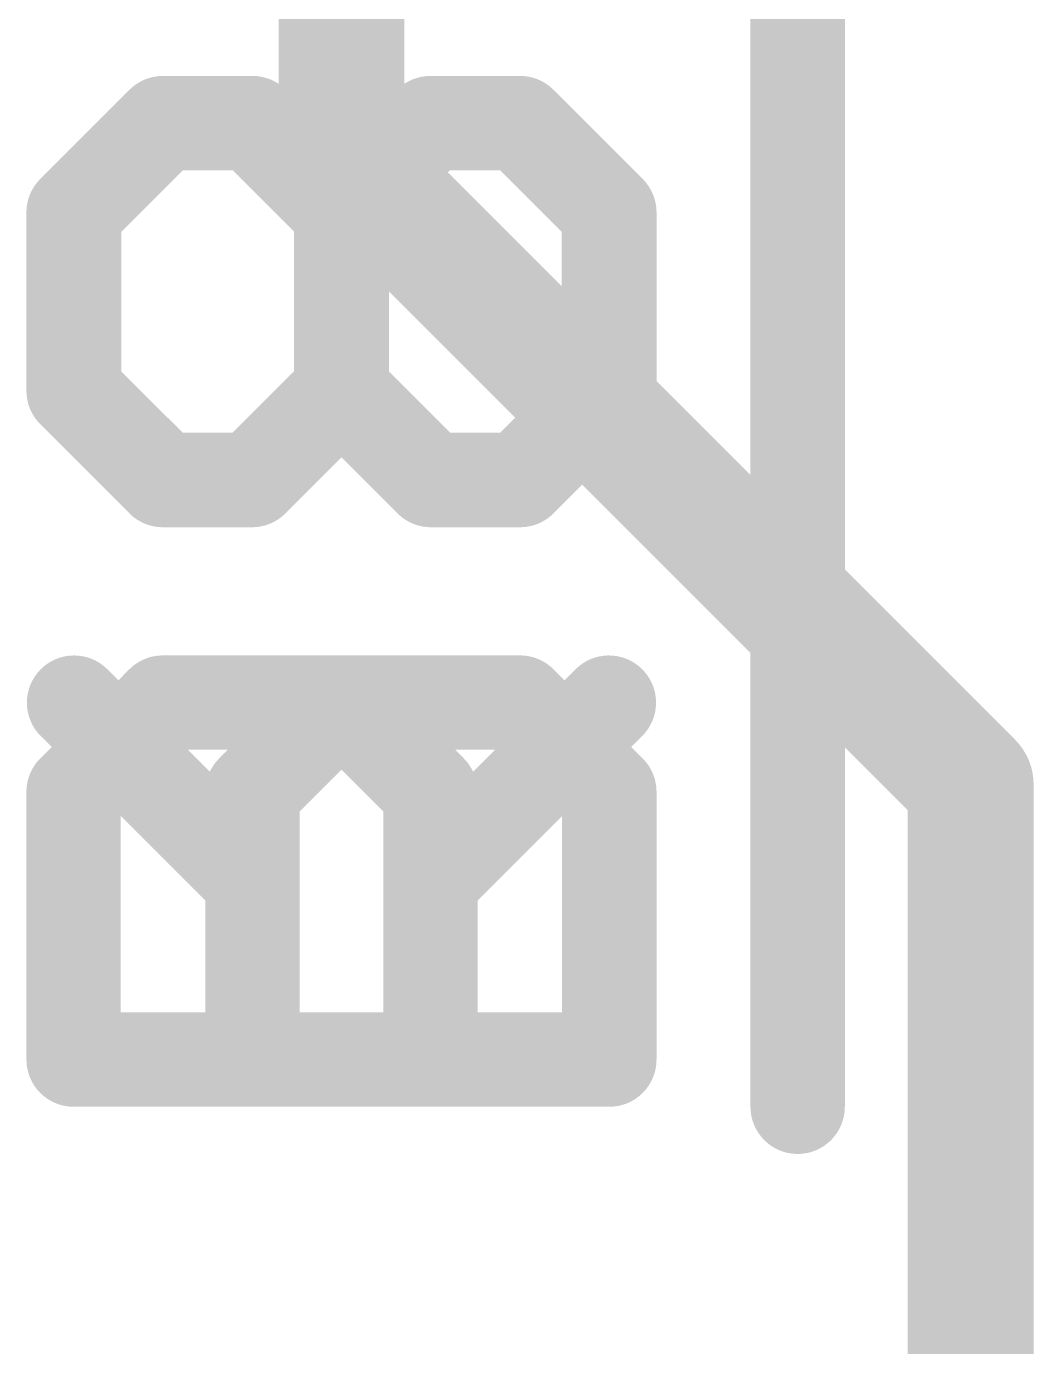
# Model space of a CAD drawing. Extents: x -33 to 74, y -18 to 36.
# Drawn here: x 8.381 to 10.008, y 29.826 to 31.958 of the extents above; entities that cross this region are included whole.
import ezdxf

# ---------------------------------------------------------------- set-up
doc = ezdxf.new("R2010")
doc.units = 0
for name, color, linetype in [('1', 12, 'CONTINUOUS'), ('21', 41, 'CONTINUOUS'), ('22', 40, 'CONTINUOUS')]:
    doc.layers.add(name, color=color, linetype=linetype)

msp = doc.modelspace()

# ---------------------------------------------------------------- linework, layer by layer
at = {"layer": '1', "const_width": 0.2032}
for points in [[(8.89, 31.75), (8.89, 34.29)], [(9.906, 30.734), (8.89, 31.75)], [(9.906, 28.79), (9.906, 30.734)]]:
    msp.add_lwpolyline(points, dxfattribs=at)
at = {"layer": '1', "const_width": 0.1016}
for points in [[(8.9259, 31.7859, 1), (8.8541, 31.7141)], [(8.8392, 31.75, 1), (8.9408, 31.75)], [(9.9568, 30.734, 1), (9.8552, 30.734)], [(9.8701, 30.6981, 1), (9.9419, 30.7699)]]:
    msp.add_lwpolyline(points, format="xyb", dxfattribs=at)
at = {"layer": '21', "const_width": 0.1524}
for points in [[(8.6015, 31.8014), (8.4575, 31.6573)], [(8.8896, 31.6573), (9.0337, 31.8014)], [(9.0337, 31.8014), (9.1777, 31.8014)], [(9.1777, 31.8014), (9.3218, 31.6573)], [(8.4575, 31.6573), (8.4575, 31.3692)], [(8.8896, 31.3692), (8.8896, 31.6573)], [(9.3218, 31.6573), (9.3218, 31.3692)], [(8.4575, 31.3692), (8.6015, 31.2252)], [(8.7456, 31.2252), (8.8896, 31.3692)], [(9.3218, 31.3692), (9.1777, 31.2252)], [(8.6015, 31.2252), (8.7456, 31.2252)], [(8.4575, 30.7218), (8.6015, 30.8659)], [(8.6015, 30.8659), (8.8896, 30.8659)], [(8.8896, 30.8659), (9.0337, 30.7218)], [(9.0337, 30.5778), (9.3218, 30.8659)], [(8.4575, 30.2896), (8.4575, 30.7218)], [(9.0337, 30.7218), (9.0337, 30.2896)], [(9.3218, 30.2896), (8.4575, 30.2896)]]:
    msp.add_lwpolyline(points, dxfattribs=at)
at = {"layer": '21', "const_width": 0.0762}
for points in [[(8.6285, 31.7744, 1), (8.5746, 31.8283)], [(9.0337, 31.8395, 1), (9.0337, 31.7633)], [(9.0606, 31.7744, 1), (9.0067, 31.8283)], [(9.2047, 31.8283, 1), (9.1508, 31.7744)], [(9.1777, 31.7633, 1), (9.1777, 31.8395)], [(8.4305, 31.6843, 1), (8.4844, 31.6304)], [(8.4956, 31.6573, 1), (8.4194, 31.6573)], [(8.9277, 31.6573, 1), (8.8515, 31.6573)], [(8.8627, 31.6843, 1), (8.9166, 31.6304)], [(9.3599, 31.6573, 1), (9.2837, 31.6573)], [(9.2949, 31.6304, 1), (9.3487, 31.6843)], [(8.4844, 31.3962, 1), (8.4305, 31.3423)], [(8.9166, 31.3423, 1), (8.8627, 31.3962)], [(9.3487, 31.3423, 1), (9.2949, 31.3962)], [(8.4194, 31.3692, 1), (8.4956, 31.3692)], [(8.8515, 31.3692, 1), (8.9277, 31.3692)], [(9.2837, 31.3692, 1), (9.3599, 31.3692)], [(8.6015, 31.2633, 1), (8.6015, 31.1871)], [(8.5746, 31.1982, 1), (8.6285, 31.2521)], [(8.7186, 31.2521, 1), (8.7725, 31.1982)], [(8.7456, 31.1871, 1), (8.7456, 31.2633)], [(9.1508, 31.2521, 1), (9.2047, 31.1982)], [(8.6015, 30.904, 1), (8.6015, 30.8278)], [(8.6285, 30.8389, 1), (8.5746, 30.8928)], [(8.9166, 30.8928, 1), (8.8627, 30.8389)], [(8.8896, 30.8278, 1), (8.8896, 30.904)], [(9.3487, 30.8389, 1), (9.2949, 30.8928)], [(8.4956, 30.7218, 1), (8.4194, 30.7218)], [(9.0718, 30.7218, 1), (8.9956, 30.7218)], [(8.4305, 30.7488, 1), (8.4844, 30.6949)], [(9.0067, 30.6949, 1), (9.0606, 30.7488)], [(9.0067, 30.6047, 1), (9.0606, 30.5508)], [(8.4575, 30.3277, 1), (8.4575, 30.2515)], [(9.3218, 30.2515, 1), (9.3218, 30.3277)], [(8.4194, 30.2896, 1), (8.4956, 30.2896)], [(8.9956, 30.2896, 1), (9.0718, 30.2896)]]:
    msp.add_lwpolyline(points, format="xyb", dxfattribs=at)
at = {"layer": '22', "const_width": 0.1524}
for points in [[(9.6266, 30.2134), (9.6266, 33.02)], [(8.6023, 31.8014), (8.4582, 31.6573)], [(8.7463, 31.8014), (8.6023, 31.8014)], [(8.8904, 31.6573), (8.7463, 31.8014)], [(9.1785, 31.8014), (9.3225, 31.6573)], [(8.4582, 31.6573), (8.4582, 31.3692)], [(8.8904, 31.3692), (8.8904, 31.6573)], [(9.3225, 31.6573), (9.3225, 31.3692)], [(8.4582, 31.3692), (8.6023, 31.2252)], [(9.0344, 31.2252), (8.8904, 31.3692)], [(9.3225, 31.3692), (9.1785, 31.2252)], [(9.1785, 31.2252), (9.0344, 31.2252)], [(8.7463, 30.5778), (8.4582, 30.8659)], [(8.8904, 30.8659), (8.7463, 30.7218)], [(9.1785, 30.8659), (8.8904, 30.8659)], [(9.3225, 30.7218), (9.1785, 30.8659)], [(8.7463, 30.7218), (8.7463, 30.2896)], [(9.3225, 30.2896), (9.3225, 30.7218)], [(8.4582, 30.2896), (9.3225, 30.2896)]]:
    msp.add_lwpolyline(points, dxfattribs=at)
at = {"layer": '22', "const_width": 0.0762}
for points in [[(8.6023, 31.8395, 1), (8.6023, 31.7633)], [(8.6292, 31.7744, 1), (8.5753, 31.8283)], [(8.7733, 31.8283, 1), (8.7194, 31.7744)], [(8.7463, 31.7633, 1), (8.7463, 31.8395)], [(9.2054, 31.8283, 1), (9.1515, 31.7744)], [(8.4963, 31.6573, 1), (8.4201, 31.6573)], [(8.4313, 31.6843, 1), (8.4851, 31.6304)], [(8.9285, 31.6573, 1), (8.8523, 31.6573)], [(8.8634, 31.6304, 1), (8.9173, 31.6843)], [(9.3606, 31.6573, 1), (9.2844, 31.6573)], [(9.2956, 31.6304, 1), (9.3495, 31.6843)], [(8.4851, 31.3962, 1), (8.4313, 31.3423)], [(8.9173, 31.3962, 1), (8.8634, 31.3423)], [(9.3495, 31.3423, 1), (9.2956, 31.3962)], [(8.4201, 31.3692, 1), (8.4963, 31.3692)], [(8.8523, 31.3692, 1), (8.9285, 31.3692)], [(9.2844, 31.3692, 1), (9.3606, 31.3692)], [(8.5753, 31.1982, 1), (8.6292, 31.2521)], [(9.0344, 31.2633, 1), (9.0344, 31.1871)], [(9.0075, 31.1982, 1), (9.0614, 31.2521)], [(9.1515, 31.2521, 1), (9.2054, 31.1982)], [(9.1785, 31.1871, 1), (9.1785, 31.2633)], [(8.4851, 30.8928, 1), (8.4313, 30.8389)], [(8.8904, 30.904, 1), (8.8904, 30.8278)], [(8.9173, 30.8389, 1), (8.8634, 30.8928)], [(9.2054, 30.8928, 1), (9.1515, 30.8389)], [(9.1785, 30.8278, 1), (9.1785, 30.904)], [(8.7844, 30.7218, 1), (8.7082, 30.7218)], [(9.3606, 30.7218, 1), (9.2844, 30.7218)], [(8.7194, 30.7488, 1), (8.7733, 30.6949)], [(9.2956, 30.6949, 1), (9.3495, 30.7488)], [(8.7194, 30.5508, 1), (8.7733, 30.6047)], [(8.4582, 30.3277, 1), (8.4582, 30.2515)], [(9.3225, 30.2515, 1), (9.3225, 30.3277)], [(8.7082, 30.2896, 1), (8.7844, 30.2896)], [(9.2844, 30.2896, 1), (9.3606, 30.2896)], [(9.5885, 30.2134, 1), (9.6647, 30.2134)]]:
    msp.add_lwpolyline(points, format="xyb", dxfattribs=at)

doc.saveas('drawing.dxf')
